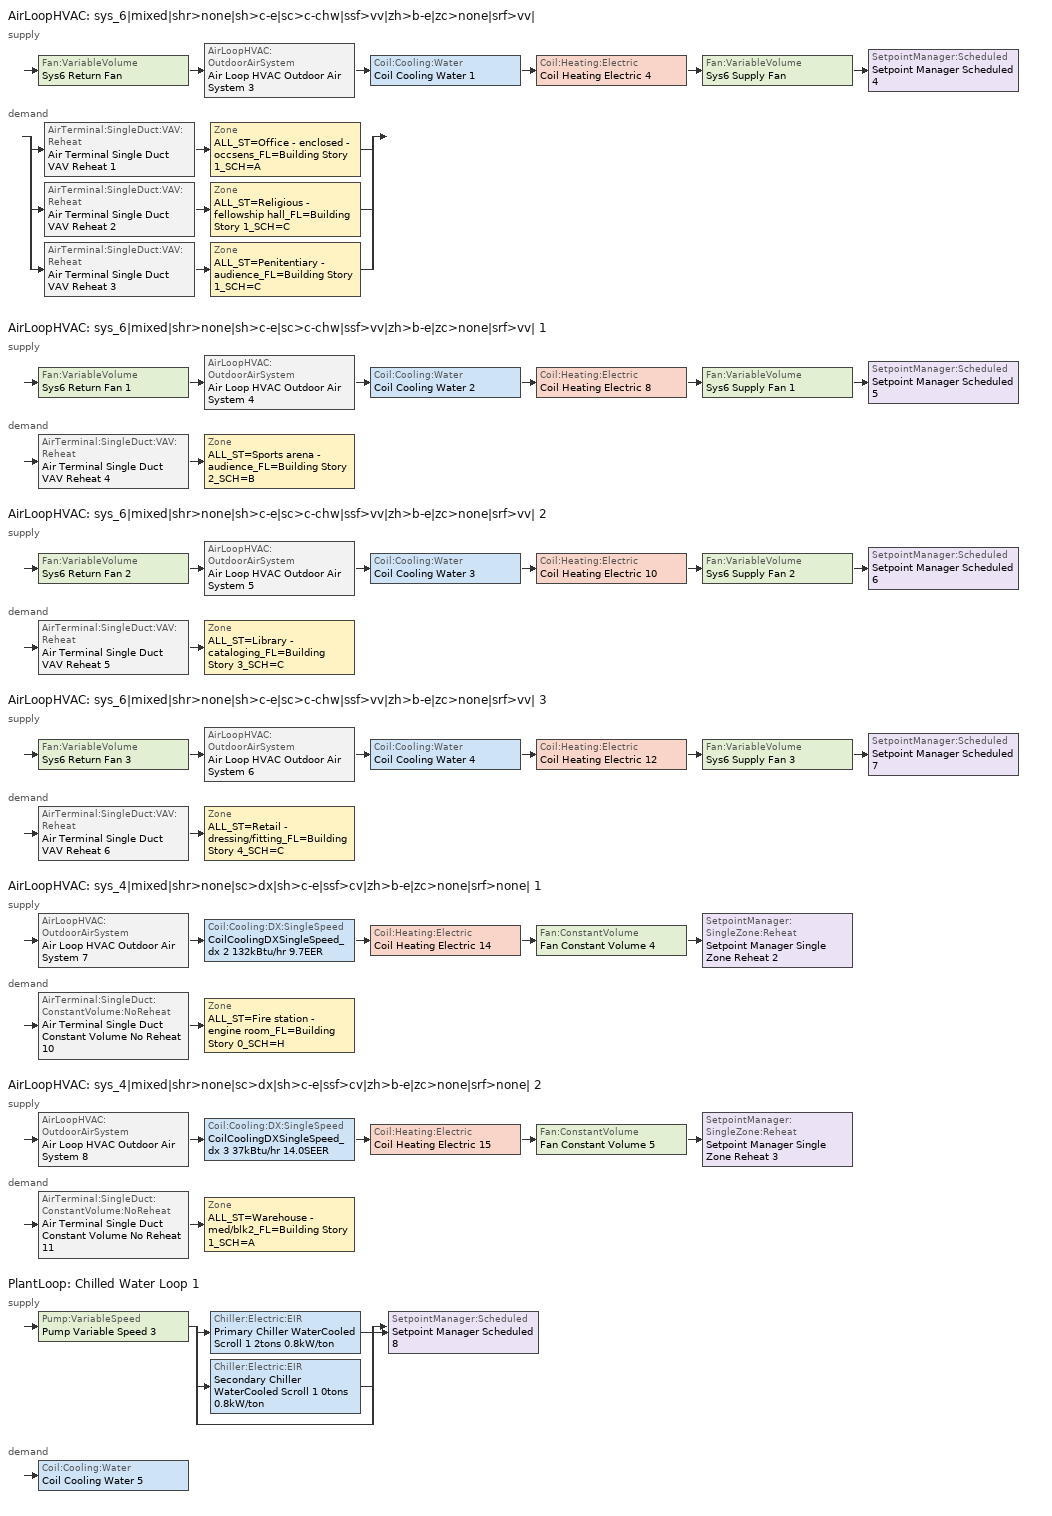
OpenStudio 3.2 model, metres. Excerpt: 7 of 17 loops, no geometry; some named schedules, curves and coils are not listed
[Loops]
AirLoopHVAC 'sys_6|mixed|shr>none|sh>c-e|sc>c-chw|ssf>vv|zh>b-e|zc>none|srf>vv|'
 supply: Fan:VariableVolume 'Sys6 Return Fan' > AirLoopHVAC:OutdoorAirSystem 'Air Loop HVAC Outdoor Air System 3' > Coil:Cooling:Water 'Coil Cooling Water 1' > Coil:Heating:Electric 'Coil Heating Electric 4' > Fan:VariableVolume 'Sys6 Supply Fan' > SetpointManager:Scheduled 'Setpoint Manager Scheduled 4'
 demand: split
  | AirTerminal:SingleDuct:VAV:Reheat 'Air Terminal Single Duct VAV Reheat 1' > Zone 'ALL_ST=Office - enclosed - occsens_FL=Building Story 1_SCH=A'
  | AirTerminal:SingleDuct:VAV:Reheat 'Air Terminal Single Duct VAV Reheat 2' > Zone 'ALL_ST=Religious - fellowship hall_FL=Building Story 1_SCH=C'
  | AirTerminal:SingleDuct:VAV:Reheat 'Air Terminal Single Duct VAV Reheat 3' > Zone 'ALL_ST=Penitentiary - audience_FL=Building Story 1_SCH=C'
AirLoopHVAC 'sys_6|mixed|shr>none|sh>c-e|sc>c-chw|ssf>vv|zh>b-e|zc>none|srf>vv| 1'
 supply: Fan:VariableVolume 'Sys6 Return Fan 1' > AirLoopHVAC:OutdoorAirSystem 'Air Loop HVAC Outdoor Air System 4' > Coil:Cooling:Water 'Coil Cooling Water 2' > Coil:Heating:Electric 'Coil Heating Electric 8' > Fan:VariableVolume 'Sys6 Supply Fan 1' > SetpointManager:Scheduled 'Setpoint Manager Scheduled 5'
 demand: AirTerminal:SingleDuct:VAV:Reheat 'Air Terminal Single Duct VAV Reheat 4' > Zone 'ALL_ST=Sports arena - audience_FL=Building Story 2_SCH=B'
AirLoopHVAC 'sys_6|mixed|shr>none|sh>c-e|sc>c-chw|ssf>vv|zh>b-e|zc>none|srf>vv| 2'
 supply: Fan:VariableVolume 'Sys6 Return Fan 2' > AirLoopHVAC:OutdoorAirSystem 'Air Loop HVAC Outdoor Air System 5' > Coil:Cooling:Water 'Coil Cooling Water 3' > Coil:Heating:Electric 'Coil Heating Electric 10' > Fan:VariableVolume 'Sys6 Supply Fan 2' > SetpointManager:Scheduled 'Setpoint Manager Scheduled 6'
 demand: AirTerminal:SingleDuct:VAV:Reheat 'Air Terminal Single Duct VAV Reheat 5' > Zone 'ALL_ST=Library - cataloging_FL=Building Story 3_SCH=C'
AirLoopHVAC 'sys_6|mixed|shr>none|sh>c-e|sc>c-chw|ssf>vv|zh>b-e|zc>none|srf>vv| 3'
 supply: Fan:VariableVolume 'Sys6 Return Fan 3' > AirLoopHVAC:OutdoorAirSystem 'Air Loop HVAC Outdoor Air System 6' > Coil:Cooling:Water 'Coil Cooling Water 4' > Coil:Heating:Electric 'Coil Heating Electric 12' > Fan:VariableVolume 'Sys6 Supply Fan 3' > SetpointManager:Scheduled 'Setpoint Manager Scheduled 7'
 demand: AirTerminal:SingleDuct:VAV:Reheat 'Air Terminal Single Duct VAV Reheat 6' > Zone 'ALL_ST=Retail - dressing/fitting_FL=Building Story 4_SCH=C'
AirLoopHVAC 'sys_4|mixed|shr>none|sc>dx|sh>c-e|ssf>cv|zh>b-e|zc>none|srf>none| 1'
 supply: AirLoopHVAC:OutdoorAirSystem 'Air Loop HVAC Outdoor Air System 7' > Coil:Cooling:DX:SingleSpeed 'CoilCoolingDXSingleSpeed_dx 2 132kBtu/hr 9.7EER' > Coil:Heating:Electric 'Coil Heating Electric 14' > Fan:ConstantVolume 'Fan Constant Volume 4' > SetpointManager:SingleZone:Reheat 'Setpoint Manager Single Zone Reheat 2'
 demand: AirTerminal:SingleDuct:ConstantVolume:NoReheat 'Air Terminal Single Duct Constant Volume No Reheat 10' > Zone 'ALL_ST=Fire station - engine room_FL=Building Story 0_SCH=H'
AirLoopHVAC 'sys_4|mixed|shr>none|sc>dx|sh>c-e|ssf>cv|zh>b-e|zc>none|srf>none| 2'
 supply: AirLoopHVAC:OutdoorAirSystem 'Air Loop HVAC Outdoor Air System 8' > Coil:Cooling:DX:SingleSpeed 'CoilCoolingDXSingleSpeed_dx 3 37kBtu/hr 14.0SEER' > Coil:Heating:Electric 'Coil Heating Electric 15' > Fan:ConstantVolume 'Fan Constant Volume 5' > SetpointManager:SingleZone:Reheat 'Setpoint Manager Single Zone Reheat 3'
 demand: AirTerminal:SingleDuct:ConstantVolume:NoReheat 'Air Terminal Single Duct Constant Volume No Reheat 11' > Zone 'ALL_ST=Warehouse - med/blk2_FL=Building Story 1_SCH=A'
PlantLoop 'Chilled Water Loop 1'
 supply: Pump:VariableSpeed 'Pump Variable Speed 3' > split
  | Chiller:Electric:EIR 'Primary Chiller WaterCooled Scroll 1 2tons 0.8kW/ton'
  | Chiller:Electric:EIR 'Secondary Chiller WaterCooled Scroll 1 0tons 0.8kW/ton'
  | bypass
  join > SetpointManager:Scheduled 'Setpoint Manager Scheduled 8'
 demand: Coil:Cooling:Water 'Coil Cooling Water 5'
[Sizing:Zone] Zone Cooling Design Supply Air Temperature Input Method=TemperatureDifference; Zone Cooling Design Supply Air Temperature {C}=14; Zone Cooling Design Supply Air Temperature Difference {deltaC}=11; Zone Heating Design Supply Air Temperature Input Method=TemperatureDifference; Zone Heating Design Supply Air Temperature {C}=40; Zone Heating Design Supply Air Temperature Difference {deltaC}=21; Zone Cooling Design Supply Air Humidity Ratio {kg-H2O/kg-air}=0.0085; Zone Heating Design Supply Air Humidity Ratio {kg-H2O/kg-air}=0.008; Zone Heating Sizing Factor=1.3; Zone Cooling Sizing Factor=1.1; Cooling Design Air Flow Method=DesignDay; Heating Design Air Flow Method=DesignDay; Account for Dedicated Outdoor Air System=No; Dedicated Outdoor Air System Control Strategy=NeutralSupplyAir; Dedicated Outdoor Air Low Setpoint Temperature for Design {C}=autosize; Dedicated Outdoor Air High Setpoint Temperature for Design {C}=autosize
ALL_ST=Religious - fellowship hall_FL=Building Story 1_SCH=C; ALL_ST=Fire station - engine room_FL=Building Story 0_SCH=H; ALL_ST=Penitentiary - audience_FL=Building Story 1_SCH=C; ALL_ST=Warehouse - med/blk2_FL=Building Story 1_SCH=A; ALL_ST=Library - cataloging_FL=Building Story 3_SCH=C; ALL_ST=Office - enclosed - occsens_FL=Building Story 1_SCH=A; ALL_ST=Retail - dressing/fitting_FL=Building Story 4_SCH=C; ALL_ST=Sports arena - audience_FL=Building Story 2_SCH=B
[Zone equipment]
ALL_ST=Religious - fellowship hall_FL=Building Story 1_SCH=C: Zone HVAC Baseboard Convective Electric 11, Air Terminal Single Duct VAV Reheat 2
ALL_ST=Fire station - engine room_FL=Building Story 0_SCH=H: Zone HVAC Baseboard Convective Electric 16, Air Terminal Single Duct Constant Volume No Reheat 10
ALL_ST=Penitentiary - audience_FL=Building Story 1_SCH=C: Zone HVAC Baseboard Convective Electric 12, Air Terminal Single Duct VAV Reheat 3
ALL_ST=Warehouse - med/blk2_FL=Building Story 1_SCH=A: Zone HVAC Baseboard Convective Electric 17, Air Terminal Single Duct Constant Volume No Reheat 11
ALL_ST=Library - cataloging_FL=Building Story 3_SCH=C: Zone HVAC Baseboard Convective Electric 14, Air Terminal Single Duct VAV Reheat 5
ALL_ST=Office - enclosed - occsens_FL=Building Story 1_SCH=A: Zone HVAC Baseboard Convective Electric 10, Air Terminal Single Duct VAV Reheat 1
ALL_ST=Retail - dressing/fitting_FL=Building Story 4_SCH=C: Zone HVAC Baseboard Convective Electric 15, Air Terminal Single Duct VAV Reheat 6
ALL_ST=Sports arena - audience_FL=Building Story 2_SCH=B: Zone HVAC Baseboard Convective Electric 13, Air Terminal Single Duct VAV Reheat 4
[PlantLoop]
Chilled Water Loop 1: Glycol Concentration=0; Plant Loop Volume {m3}=Autocalculate; Load Distribution Scheme=Optimal
[Sizing:Plant]
Chilled Water Loop 1: Loop Type=Cooling; Design Loop Exit Temperature {C}=7; Loop Design Temperature Difference {deltaC}=6; Sizing Option=NonCoincident; Zone Timesteps in Averaging Window=1; Coincident Sizing Factor Mode=None
[Pump:VariableSpeed]
Pump Variable Speed 3: Motor Efficiency=0.7; Pump Control Type=Intermittent; Skin Loss Radiative Fraction=0.5; Design Power Sizing Method=PowerPerFlowPerPressure; Design Electric Power per Unit Flow Rate {W/(m3/s)}=348701.1; Design Shaft Power per Unit Flow Rate per Unit Head {W-s/m3-Pa}=1.28205; Design Minimum Flow Rate Fraction=0
[AirLoopHVAC] Design Supply Air Flow Rate {m3/s}=autosize; Design Return Air Flow Fraction of Supply Air Flow=1
Name | Availability Schedule
sys_6|mixed|shr>none|sh>c-e|sc>c-chw|ssf>vv|zh>b-e|zc>none|srf>vv| | sys_6|mixed|shr>none|sh>c-e|sc>c-chw|ssf>vv|zh>b-e|zc>none|srf>vv| Occ Sch
sys_6|mixed|shr>none|sh>c-e|sc>c-chw|ssf>vv|zh>b-e|zc>none|srf>vv| 1 | sys_6|mixed|shr>none|sh>c-e|sc>c-chw|ssf>vv|zh>b-e|zc>none|srf>vv| 1 Occ Sch
sys_6|mixed|shr>none|sh>c-e|sc>c-chw|ssf>vv|zh>b-e|zc>none|srf>vv| 2 | sys_6|mixed|shr>none|sh>c-e|sc>c-chw|ssf>vv|zh>b-e|zc>none|srf>vv| 2 Occ Sch
sys_6|mixed|shr>none|sh>c-e|sc>c-chw|ssf>vv|zh>b-e|zc>none|srf>vv| 3 | sys_6|mixed|shr>none|sh>c-e|sc>c-chw|ssf>vv|zh>b-e|zc>none|srf>vv| 3 Occ Sch
sys_4|mixed|shr>none|sc>dx|sh>c-e|ssf>cv|zh>b-e|zc>none|srf>none| 1 | sys_4|mixed|shr>none|sc>dx|sh>c-e|ssf>cv|zh>b-e|zc>none|srf>none| 1 Occ Sch
sys_4|mixed|shr>none|sc>dx|sh>c-e|ssf>cv|zh>b-e|zc>none|srf>none| 2 | sys_4|mixed|shr>none|sc>dx|sh>c-e|ssf>cv|zh>b-e|zc>none|srf>none| 2 Occ Sch
[Sizing:System] Type of Load to Size On=Sensible; Design Outdoor Air Flow Rate {m3/s}=Autosize; Preheat Design Temperature {C}=7; Preheat Design Humidity Ratio {kg-H2O/kg-Air}=0.008; Precool Design Humidity Ratio {kg-H2O/kg-Air}=0.008; Central Cooling Design Supply Air Temperature {C}=13; Sizing Option=NonCoincident; 100% Outdoor Air in Cooling=No; 100% Outdoor Air in Heating=No; Central Cooling Design Supply Air Humidity Ratio {kg-H2O/kg-Air}=0.0085; Central Heating Design Supply Air Humidity Ratio {kg-H2O/kg-Air}=0.008; Cooling Design Air Flow Method=DesignDay; Cooling Design Air Flow Rate {m3/s}=0; Heating Design Air Flow Method=DesignDay; Heating Design Air Flow Rate {m3/s}=0; System Outdoor Air Method=ZoneSum; Zone Maximum Outdoor Air Fraction=1; Cooling Supply Air Flow Rate Per Floor Area {m3/s-m2}=0.00996765; Cooling Fraction of Autosized Cooling Supply Air Flow Rate=1; Cooling Supply Air Flow Rate Per Unit Cooling Capacity {m3/s-W}=3.94755e-05; Heating Supply Air Flow Rate Per Floor Area {m3/s-m2}=0.00996765; Heating Fraction of Autosized Heating Supply Air Flow Rate=1; Heating Fraction of Autosized Cooling Supply Air Flow Rate=1; Heating Supply Air Flow Rate Per Unit Heating Capacity {m3/s-W}=3.15882e-05; Cooling Design Capacity Method=CoolingDesignCapacity; Cooling Design Capacity {W}=autosize; Cooling Design Capacity Per Floor Area {W/m2}=234.7; Fraction of Autosized Cooling Design Capacity=1; Heating Design Capacity Method=HeatingDesignCapacity; Heating Design Capacity {W}=autosize; Heating Design Capacity Per Floor Area {W/m2}=157; Fraction of Autosized Heating Design Capacity=1; Central Cooling Capacity Control Method=OnOff
Name | Central Heating Maximum System Air Flow Ratio | Precool Design Temperature {C} | Central Heating Design Supply Air Temperature {C}
sys_6|mixed|shr>none|sh>c-e|sc>c-chw|ssf>vv|zh>b-e|zc>none|srf>vv|; sys_6|mixed|shr>none|sh>c-e|sc>c-chw|ssf>vv|zh>b-e|zc>none|srf>vv| 1; sys_6|mixed|shr>none|sh>c-e|sc>c-chw|ssf>vv|zh>b-e|zc>none|srf>vv| 2; sys_6|mixed|shr>none|sh>c-e|sc>c-chw|ssf>vv|zh>b-e|zc>none|srf>vv| 3 | 0.3 | 12.8 | 13.1
sys_4|mixed|shr>none|sc>dx|sh>c-e|ssf>cv|zh>b-e|zc>none|srf>none| 1; sys_4|mixed|shr>none|sc>dx|sh>c-e|ssf>cv|zh>b-e|zc>none|srf>none| 2 | 1 | 13 | 43
[Fan:ConstantVolume] Availability Schedule=Always On Discrete; Fan Total Efficiency=0.39975; Pressure Rise {Pa}=640; Maximum Flow Rate {m3/s}=AutoSize; Motor Efficiency=0.615
Fan Constant Volume 4; Fan Constant Volume 5
[Coil:Heating:Electric] Availability Schedule=Always On Discrete
Coil Heating Electric 4; Coil Heating Electric 5; Coil Heating Electric 6; Coil Heating Electric 7; Coil Heating Electric 8; Coil Heating Electric 9; Coil Heating Electric 10; Coil Heating Electric 11; Coil Heating Electric 12; Coil Heating Electric 13; Coil Heating Electric 14; Coil Heating Electric 15
[Coil:Cooling:DX:SingleSpeed] Availability Schedule=Always On Discrete; Rated Total Cooling Capacity {W}=autosize; Rated Sensible Heat Ratio=autosize; Rated Air Flow Rate {m3/s}=autosize; Rated Evaporator Fan Power Per Volume Flow Rate {W/(m3/s)}=773.3; Total Cooling Capacity Function of Temperature Curve=DXCOOL-NECB2011-REF-CAPFT; Total Cooling Capacity Function of Flow Fraction Curve=DXCOOL-NECB2011-REF-CAPFFLOW; Energy Input Ratio Function of Temperature Curve=DXCOOL-NECB2011-REF-COOLEIRFT; Energy Input Ratio Function of Flow Fraction Curve=DXCOOL-NECB2011-REF-COOLEIRFFLOW; Part Load Fraction Correlation Curve=DXCOOL-NECB2011-REF-COOLPLFFPLR; Minimum Outdoor Dry-Bulb Temperature for Compressor Operation {C}=-25; Condenser Type=AirCooled; Evaporative Condenser Effectiveness=0; Evaporative Condenser Air Flow Rate {m3/s}=Autosize; Evaporative Condenser Pump Rated Power Consumption {W}=Autosize; Crankcase Heater Capacity {W}=0; Maximum Outdoor Dry-Bulb Temperature for Crankcase Heater Operation {C}=0; Basin Heater Capacity {W/K}=0; Basin Heater Setpoint Temperature {C}=10
Name | Rated COP {W/W}
CoilCoolingDXSingleSpeed_dx 2 132kBtu/hr 9.7EER | 3.36599
CoilCoolingDXSingleSpeed_dx 3 37kBtu/hr 14.0SEER | 4.11713
[Controller:OutdoorAir] Minimum Outdoor Air Flow Rate {m3/s}=autosize; Maximum Outdoor Air Flow Rate {m3/s}=Autosize; Economizer Control Action Type=ModulateFlow; Lockout Type=NoLockout; Minimum Limit Type=FixedMinimum; High Humidity Control=No; Heat Recovery Bypass Control Type=BypassWhenWithinEconomizerLimits
Name | Economizer Control Type | Minimum Outdoor Air Schedule | Controller Mechanical Ventilation | Economizer Maximum Limit Dry-Bulb Temperature {C} | Economizer Maximum Limit Enthalpy {J/kg} | Economizer Minimum Limit Dry-Bulb Temperature {C}
Controller Outdoor Air 3 | DifferentialEnthalpy | sys_6|mixed|shr>none|sh>c-e|sc>c-chw|ssf>vv|zh>b-e|zc>none|srf>vv| Occ Sch | Controller Mechanical Ventilation 3
Controller Outdoor Air 4 | DifferentialEnthalpy | sys_6|mixed|shr>none|sh>c-e|sc>c-chw|ssf>vv|zh>b-e|zc>none|srf>vv| 1 Occ Sch | Controller Mechanical Ventilation 4
Controller Outdoor Air 5 | NoEconomizer | sys_6|mixed|shr>none|sh>c-e|sc>c-chw|ssf>vv|zh>b-e|zc>none|srf>vv| 2 Occ Sch | Controller Mechanical Ventilation 5 | 28 | 64000 | -100
Controller Outdoor Air 6 | NoEconomizer | sys_6|mixed|shr>none|sh>c-e|sc>c-chw|ssf>vv|zh>b-e|zc>none|srf>vv| 3 Occ Sch | Controller Mechanical Ventilation 6 | 28 | 64000 | -100
Controller Outdoor Air 7 | DifferentialEnthalpy | sys_4|mixed|shr>none|sc>dx|sh>c-e|ssf>cv|zh>b-e|zc>none|srf>none| 1 Occ Sch | Controller Mechanical Ventilation 7
Controller Outdoor Air 8 | NoEconomizer | sys_4|mixed|shr>none|sc>dx|sh>c-e|ssf>cv|zh>b-e|zc>none|srf>none| 2 Occ Sch | Controller Mechanical Ventilation 8 | 28 | 64000 | -100
[Controller:MechanicalVentilation] Availability Schedule=Always On Discrete; System Outdoor Air Method=ZoneSum
Controller Mechanical Ventilation 3; Controller Mechanical Ventilation 4; Controller Mechanical Ventilation 5; Controller Mechanical Ventilation 6; Controller Mechanical Ventilation 7; Controller Mechanical Ventilation 8
[AirLoopHVAC:OutdoorAirSystem]
Name | Controller
Air Loop HVAC Outdoor Air System 3 | Controller Outdoor Air 3
Air Loop HVAC Outdoor Air System 4 | Controller Outdoor Air 4
Air Loop HVAC Outdoor Air System 5 | Controller Outdoor Air 5
Air Loop HVAC Outdoor Air System 6 | Controller Outdoor Air 6
Air Loop HVAC Outdoor Air System 7 | Controller Outdoor Air 7
Air Loop HVAC Outdoor Air System 8 | Controller Outdoor Air 8
[SetpointManager:Scheduled] Control Variable=Temperature
Name | Schedule
Setpoint Manager Scheduled 4 | Supply Air Temp
Setpoint Manager Scheduled 5 | Supply Air Temp 1
Setpoint Manager Scheduled 6 | Supply Air Temp 2
Setpoint Manager Scheduled 7 | Supply Air Temp 3
Setpoint Manager Scheduled 8 | CHW Temp 1
[ZoneHVAC:Baseboard:Convective:Electric] Availability Schedule=Always On Discrete; Nominal Capacity {W}=autosize; Efficiency=1
Zone HVAC Baseboard Convective Electric 10; Zone HVAC Baseboard Convective Electric 11; Zone HVAC Baseboard Convective Electric 12; Zone HVAC Baseboard Convective Electric 13; Zone HVAC Baseboard Convective Electric 14; Zone HVAC Baseboard Convective Electric 15; Zone HVAC Baseboard Convective Electric 16; Zone HVAC Baseboard Convective Electric 17
[AirTerminal:SingleDuct:ConstantVolume:NoReheat] Availability Schedule=Always On Discrete; Maximum Air Flow Rate {m3/s}=AutoSize
Air Terminal Single Duct Constant Volume No Reheat 10; Air Terminal Single Duct Constant Volume No Reheat 11
[SetpointManager:SingleZone:Reheat] Minimum Supply Air Temperature {C}=13; Maximum Supply Air Temperature {C}=43
Name | Control Zone
Setpoint Manager Single Zone Reheat 2 | ALL_ST=Fire station - engine room_FL=Building Story 0_SCH=H
Setpoint Manager Single Zone Reheat 3 | ALL_ST=Warehouse - med/blk2_FL=Building Story 1_SCH=A
[Chiller:Electric:EIR] Reference COP {W/W}=4.5032; Reference Chilled Water Flow Rate {m3/s}=Autosize; Cooling Capacity Function of Temperature Curve=WaterCooled_Scroll_CAPFT_NECB2011; Electric Input to Cooling Output Ratio Function of Temperature Curve=WaterCooled_Scroll_EIRFT_NECB2011; Electric Input to Cooling Output Ratio Function of Part Load Ratio Curve=WaterCooled_Scroll_EIRFPLR_NECB2011; Minimum Part Load Ratio=0.25; Minimum Unloading Ratio=0.25; Condenser Type=WaterCooled; Chiller Flow Mode=LeavingSetpointModulated; Design Heat Recovery Water Flow Rate {m3/s}=Autosize; Sizing Factor=1; Basin Heater Capacity {W/K}=0; Basin Heater Setpoint Temperature {C}=10; Condenser Heat Recovery Relative Capacity Fraction=1
Name | Reference Capacity {W}
Primary Chiller WaterCooled Scroll 1 2tons 0.8kW/ton | 5337.39
Secondary Chiller WaterCooled Scroll 1 0tons 0.8kW/ton | 0.001
[Fan:VariableVolume] Availability Schedule=Always On Discrete; Maximum Flow Rate {m3/s}=Autosize; Fan Power Minimum Flow Rate Input Method=Fraction; Fan Power Minimum Flow Fraction=0.68; Fan Power Minimum Air Flow Rate {m3/s}=0; Motor In Airstream Fraction=1; Fan Power Coefficient 1=-2.4176; Fan Power Coefficient 2=9.5874; Fan Power Coefficient 3=-11.559; Fan Power Coefficient 4=5.4009; Fan Power Coefficient 5=0
Name | Fan Total Efficiency | Pressure Rise {Pa} | Motor Efficiency
Sys6 Supply Fan; Sys6 Supply Fan 1; Sys6 Supply Fan 2; Sys6 Supply Fan 3 | 0.549965 | 1000 | 0.8461
Sys6 Return Fan; Sys6 Return Fan 1; Sys6 Return Fan 2; Sys6 Return Fan 3 | 0.299975 | 250 | 0.4615
[Coil:Cooling:Water]
Coil Cooling Water 5: Availability Schedule=Always On Discrete
[Controller:WaterCoil]
Controller Water Coil 6: Water Coil=Coil Cooling Water 5; Action=Reverse; Minimum Actuated Flow {m3/s}=0
[AirTerminal:SingleDuct:VAV:Reheat] Availability Schedule=Always On Discrete; Maximum Air Flow Rate {m3/s}=AutoSize; Zone Minimum Air Flow Input Method=Constant; Constant Minimum Air Flow Fraction=0.3; Maximum Hot Water or Steam Flow Rate {m3/s}=AutoSize; Minimum Hot Water or Steam Flow Rate {m3/s}=0; Convergence Tolerance=0.001; Damper Heating Action=Normal; Maximum Flow per Zone Floor Area During Reheat {m3/s-m2}=AutoSize; Maximum Reheat Air Temperature {C}=43; Control For Outdoor Air=No
Name | Fixed Minimum Air Flow Rate {m3/s} | Reheat Coil | Maximum Flow Fraction During Reheat
Air Terminal Single Duct VAV Reheat 1 | 0.9 | Coil Heating Electric 5 | 0.5
Air Terminal Single Duct VAV Reheat 2 | 0.174703 | Coil Heating Electric 6 | 0.5
Air Terminal Single Duct VAV Reheat 3 | 0.6 | Coil Heating Electric 7 | 0.5
Air Terminal Single Duct VAV Reheat 4 | 0.6 | Coil Heating Electric 9 | AutoSize
Air Terminal Single Duct VAV Reheat 5 | 0.6 | Coil Heating Electric 11 | AutoSize
Air Terminal Single Duct VAV Reheat 6 | 0.6 | Coil Heating Electric 13 | AutoSize
[Schedule:Ruleset]
Name | Default Day Schedule | Summer Design Day Schedule | Winter Design Day Schedule
sys_6|mixed|shr>none|sh>c-e|sc>c-chw|ssf>vv|zh>b-e|zc>none|srf>vv| Occ Sch | sys_6|mixed|shr>none|sh>c-e|sc>c-chw|ssf>vv|zh>b-e|zc>none|srf>vv| Occ Sch Default | sys_6|mixed|shr>none|sh>c-e|sc>c-chw|ssf>vv|zh>b-e|zc>none|srf>vv| Occ Sch Summer Design Day | sys_6|mixed|shr>none|sh>c-e|sc>c-chw|ssf>vv|zh>b-e|zc>none|srf>vv| Occ Sch Winter Design Day
sys_6|mixed|shr>none|sh>c-e|sc>c-chw|ssf>vv|zh>b-e|zc>none|srf>vv| 1 Occ Sch | sys_6|mixed|shr>none|sh>c-e|sc>c-chw|ssf>vv|zh>b-e|zc>none|srf>vv| 1 Occ Sch Default | sys_6|mixed|shr>none|sh>c-e|sc>c-chw|ssf>vv|zh>b-e|zc>none|srf>vv| 1 Occ Sch Summer Design Day | sys_6|mixed|shr>none|sh>c-e|sc>c-chw|ssf>vv|zh>b-e|zc>none|srf>vv| 1 Occ Sch Winter Design Day
sys_6|mixed|shr>none|sh>c-e|sc>c-chw|ssf>vv|zh>b-e|zc>none|srf>vv| 2 Occ Sch | sys_6|mixed|shr>none|sh>c-e|sc>c-chw|ssf>vv|zh>b-e|zc>none|srf>vv| 2 Occ Sch Default | sys_6|mixed|shr>none|sh>c-e|sc>c-chw|ssf>vv|zh>b-e|zc>none|srf>vv| 2 Occ Sch Summer Design Day | sys_6|mixed|shr>none|sh>c-e|sc>c-chw|ssf>vv|zh>b-e|zc>none|srf>vv| 2 Occ Sch Winter Design Day
sys_6|mixed|shr>none|sh>c-e|sc>c-chw|ssf>vv|zh>b-e|zc>none|srf>vv| 3 Occ Sch | sys_6|mixed|shr>none|sh>c-e|sc>c-chw|ssf>vv|zh>b-e|zc>none|srf>vv| 3 Occ Sch Default | sys_6|mixed|shr>none|sh>c-e|sc>c-chw|ssf>vv|zh>b-e|zc>none|srf>vv| 3 Occ Sch Summer Design Day | sys_6|mixed|shr>none|sh>c-e|sc>c-chw|ssf>vv|zh>b-e|zc>none|srf>vv| 3 Occ Sch Winter Design Day
